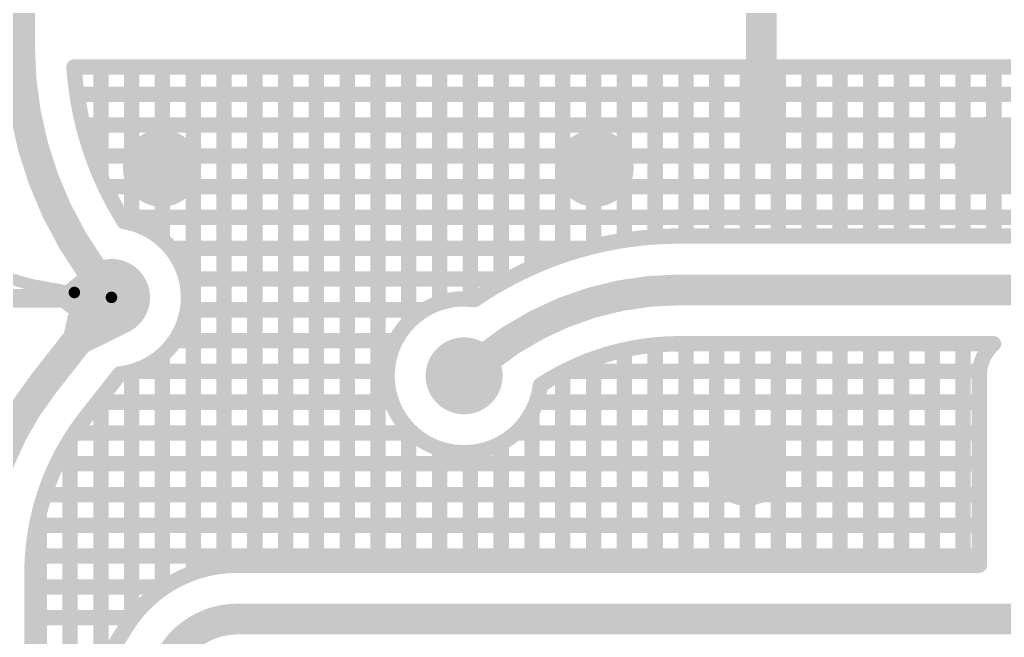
# Model space of a CAD drawing. Header units: millimetres. Extents: x 2479 to 2803, y 2230 to 2386.
# Drawn here: x 2556.52 to 2562.91, y 2297.6 to 2301.61 of the extents above; entities that cross this region are included whole.
import ezdxf

# ---------------------------------------------------------------- set-up
doc = ezdxf.new("R2010")
doc.units = ezdxf.units.MM
doc.layers.add('LAYER_23', color=9, linetype='Continuous')

# ---------------------------------------------------------------- blocks, each defined once
blk = doc.blocks.new('ROUND_2')
at = {"const_width": 0.25}
blk.add_lwpolyline([(-0.125, 0, 1), (0.125, 0, 1)], format="xyb", close=True, dxfattribs=at)
blk = doc.blocks.new('ROUND_3')
at = {"const_width": 0.251}
blk.add_lwpolyline([(-0.1255, 0, 1), (0.1255, 0, 1)], format="xyb", close=True, dxfattribs=at)
blk = doc.blocks.new('ROUND_14')
at = {"const_width": 0.06}
blk.add_lwpolyline([(-0.03, 0, 1), (0.03, 0, 1)], format="xyb", close=True, dxfattribs=at)
blk = doc.blocks.new('ROUND_11')
at = {"const_width": 0.0375}
blk.add_lwpolyline([(-0.01875, 0, 1), (0.01875, 0, 1)], format="xyb", close=True, dxfattribs=at)
blk = doc.blocks.new('ROUND_17')
at = {"const_width": 0.1}
blk.add_lwpolyline([(-0.05, 0, 1), (0.05, 0, 1)], format="xyb", close=True, dxfattribs=at)
blk = doc.blocks.new('ROUND_13')
at = {"const_width": 0.05}
blk.add_lwpolyline([(-0.025, 0, 1), (0.025, 0, 1)], format="xyb", close=True, dxfattribs=at)

msp = doc.modelspace()

# ---------------------------------------------------------------- linework, layer by layer
at = {"layer": 'LAYER_23'}
for points, const_width in [([(2556.5158, 2306.8573), (2556.5158, 2301.445)], 0.2), ([(2561.3338, 2306.7444), (2561.3338, 2300.8347)], 0.2), ([(2563.1526, 2301.3036), (2556.8705, 2301.3036)], 0.1), ([(2556.8705, 2301.3036), (2556.871, 2301.2953)], 0.1), ([(2556.871, 2301.2953), (2556.8766, 2301.2295)], 0.1), ([(2557.0446, 2300.5868), (2557.0446, 2301.3036)], 0.1), ([(2557.2446, 2300.2892), (2557.2446, 2301.3036)], 0.1), ([(2557.4446, 2300.1814), (2557.4446, 2301.3036)], 0.1), ([(2557.6446, 2298.0175), (2557.6446, 2301.3036)], 0.1), ([(2557.8446, 2298.0628), (2557.8446, 2301.3036)], 0.1), ([(2558.0446, 2298.0674), (2558.0446, 2301.3036)], 0.1), ([(2558.2446, 2298.0674), (2558.2446, 2301.3036)], 0.1), ([(2558.4446, 2298.0674), (2558.4446, 2301.3036)], 0.1), ([(2558.6446, 2298.0674), (2558.6446, 2301.3036)], 0.1), ([(2558.8446, 2298.0674), (2558.8446, 2301.3036)], 0.1), ([(2559.0446, 2299.6454), (2559.0446, 2301.3036)], 0.1), ([(2559.2446, 2299.7714), (2559.2446, 2301.3036)], 0.1), ([(2559.4446, 2299.7947), (2559.4446, 2301.3036)], 0.1), ([(2559.6446, 2299.9006), (2559.6446, 2301.3036)], 0.1), ([(2559.8446, 2300.0014), (2559.8446, 2301.3036)], 0.1), ([(2560.0446, 2300.0799), (2560.0446, 2301.3036)], 0.1), ([(2560.2446, 2300.1382), (2560.2446, 2301.3036)], 0.1), ([(2560.4446, 2300.178), (2560.4446, 2301.3036)], 0.1), ([(2560.6446, 2300.2001), (2560.6446, 2301.3036)], 0.1), ([(2560.8446, 2300.2056), (2560.8446, 2301.3036)], 0.1), ([(2561.0446, 2300.2056), (2561.0446, 2301.3036)], 0.1), ([(2561.2446, 2300.2056), (2561.2446, 2301.3036)], 0.1), ([(2561.4446, 2300.2056), (2561.4446, 2301.3036)], 0.1), ([(2561.6446, 2300.2056), (2561.6446, 2301.3036)], 0.1), ([(2561.8446, 2300.2056), (2561.8446, 2301.3036)], 0.1), ([(2562.0446, 2300.2056), (2562.0446, 2301.3036)], 0.1), ([(2562.2446, 2300.2056), (2562.2446, 2301.3036)], 0.1), ([(2562.4446, 2300.2056), (2562.4446, 2301.3036)], 0.1), ([(2562.6446, 2300.2056), (2562.6446, 2301.3036)], 0.1), ([(2562.8446, 2300.2056), (2562.8446, 2301.3036)], 0.1), ([(2556.8766, 2301.2295), (2556.8843, 2301.1638)], 0.1), ([(2556.8843, 2301.1638), (2556.8939, 2301.0984)], 0.1), ([(2556.8898, 2301.1263), (2566.96, 2301.1263)], 0.1), ([(2556.8898, 2301.1263), (2566.96, 2301.1263)], 0.1), ([(2556.8939, 2301.0984), (2556.9056, 2301.0334)], 0.1), ([(2556.9056, 2301.0334), (2556.9192, 2300.9687)], 0.1), ([(2556.9192, 2300.9687), (2556.9349, 2300.9045)], 0.1), ([(2556.9295, 2300.9263), (2567.4232, 2300.9263)], 0.1), ([(2556.9295, 2300.9263), (2567.4232, 2300.9263)], 0.1), ([(2556.9349, 2300.9045), (2556.9525, 2300.8408)], 0.1), ([(2556.9525, 2300.8408), (2556.972, 2300.7776)], 0.1), ([(2556.972, 2300.7776), (2556.9935, 2300.7151)], 0.1), ([(2556.9896, 2300.7263), (2567.5704, 2300.7263)], 0.1), ([(2556.9896, 2300.7263), (2567.5704, 2300.7263)], 0.1), ([(2556.9935, 2300.7151), (2557.0169, 2300.6533)], 0.1), ([(2557.0169, 2300.6533), (2557.0422, 2300.5922)], 0.1), ([(2557.0422, 2300.5922), (2557.0693, 2300.532)], 0.1), ([(2557.0693, 2300.532), (2557.0983, 2300.4726)], 0.1), ([(2557.0721, 2300.5263), (2567.6363, 2300.5263)], 0.1), ([(2557.0721, 2300.5263), (2567.6363, 2300.5263)], 0.1), ([(2557.0983, 2300.4726), (2557.1291, 2300.4141)], 0.1), ([(2557.1291, 2300.4141), (2557.1617, 2300.3566)], 0.1), ([(2557.1617, 2300.3566), (2557.196, 2300.3001)], 0.1), ([(2557.1801, 2300.3263), (2567.6471, 2300.3263)], 0.1), ([(2557.1801, 2300.3263), (2567.6471, 2300.3263)], 0.1), ([(2557.196, 2300.3001), (2557.2273, 2300.2938)], 0.1), ([(2557.2273, 2300.2938), (2557.2581, 2300.2856)], 0.1), ([(2557.2581, 2300.2856), (2557.2883, 2300.2754)], 0.1), ([(2557.2883, 2300.2754), (2557.3177, 2300.2633)], 0.1), ([(2557.3177, 2300.2633), (2557.3464, 2300.2494)], 0.1), ([(2557.3464, 2300.2494), (2557.3741, 2300.2337)], 0.1), ([(2557.3741, 2300.2337), (2557.4008, 2300.2162)], 0.1), ([(2557.4008, 2300.2162), (2557.4263, 2300.1971)], 0.1), ([(2560.7012, 2300.2034), (2560.7702, 2300.2053)], 0.1), ([(2560.7702, 2300.2053), (2560.8022, 2300.2056)], 0.1), ([(2560.8022, 2300.2056), (2566.4889, 2300.2056)], 0.1), ([(2557.4263, 2300.1971), (2557.4505, 2300.1763)], 0.1), ([(2557.4505, 2300.1763), (2557.4733, 2300.1541)], 0.1), ([(2557.4733, 2300.1541), (2557.4947, 2300.1305)], 0.1), ([(2560.2234, 2300.1332), (2560.2906, 2300.1492)], 0.1), ([(2560.2906, 2300.1492), (2560.3583, 2300.1633)], 0.1), ([(2560.3583, 2300.1633), (2560.4263, 2300.1753)], 0.1), ([(2560.4263, 2300.1753), (2560.4947, 2300.1854)], 0.1), ([(2560.4947, 2300.1854), (2560.5633, 2300.1934)], 0.1), ([(2560.5633, 2300.1934), (2560.6322, 2300.1994)], 0.1), ([(2560.6322, 2300.1994), (2560.7012, 2300.2034)], 0.1), ([(2557.4947, 2300.1305), (2557.5146, 2300.1056)], 0.1), ([(2557.498, 2300.1263), (2560.1981, 2300.1263)], 0.1), ([(2557.498, 2300.1263), (2560.1981, 2300.1263)], 0.1), ([(2557.5146, 2300.1056), (2557.5328, 2300.0794)], 0.1), ([(2557.5328, 2300.0794), (2557.5493, 2300.0521)], 0.1), ([(2560.025, 2300.0733), (2560.0906, 2300.0952)], 0.1), ([(2560.0906, 2300.0952), (2560.1567, 2300.1152)], 0.1), ([(2560.1567, 2300.1152), (2560.2234, 2300.1332)], 0.1), ([(2557.1135, 2299.807), (2556.9811, 2299.9925)], 0.2), ([(2557.5493, 2300.0521), (2557.564, 2300.0239)], 0.1), ([(2557.564, 2300.0239), (2557.5769, 2299.9947)], 0.1), ([(2559.8327, 2299.9962), (2559.896, 2300.0238)], 0.1), ([(2559.896, 2300.0238), (2559.9601, 2300.0495)], 0.1), ([(2559.9601, 2300.0495), (2560.025, 2300.0733)], 0.1), ([(2556.9943, 2299.9549), (2556.8036, 2299.8012)], 0.12), ([(2557.5769, 2299.9947), (2557.5879, 2299.9648)], 0.1), ([(2557.5879, 2299.9648), (2557.597, 2299.9343)], 0.1), ([(2559.7085, 2299.9355), (2559.7701, 2299.9668)], 0.1), ([(2559.7701, 2299.9668), (2559.8327, 2299.9962)], 0.1), ([(2556.9673, 2299.8402), (2556.8971, 2299.5319)], 0.2), ([(2557.597, 2299.9343), (2557.6042, 2299.9032)], 0.1), ([(2557.5989, 2299.9263), (2559.6916, 2299.9263)], 0.1), ([(2557.5989, 2299.9263), (2559.6916, 2299.9263)], 0.1), ([(2557.6042, 2299.9032), (2557.6093, 2299.8718)], 0.1), ([(2559.5881, 2299.8676), (2559.6478, 2299.9025)], 0.1), ([(2559.6478, 2299.9025), (2559.7085, 2299.9355)], 0.1), ([(2566.5303, 2299.8556), (2560.8022, 2299.8556)], 0.2), ([(2557.1135, 2299.807), (2556.6752, 2299.2499)], 0.2), ([(2557.1135, 2299.807), (2556.8725, 2299.8389)], 0.075), ([(2557.6093, 2299.8718), (2557.6124, 2299.84)], 0.1), ([(2557.6124, 2299.84), (2557.6135, 2299.8082)], 0.1), ([(2559.472, 2299.7928), (2559.5295, 2299.8311)], 0.1), ([(2559.5295, 2299.8311), (2559.5881, 2299.8676)], 0.1), ([(2554.8966, 2299.8012), (2557.109, 2299.8012)], 0.12), ([(2556.8036, 2299.8012), (2556.9999, 2299.6547)], 0.12), ([(2557.6126, 2299.7763), (2557.6096, 2299.7446)], 0.1), ([(2557.6135, 2299.8082), (2557.6126, 2299.7763)], 0.1), ([(2559.1797, 2299.7447), (2559.2086, 2299.758)], 0.1), ([(2559.2086, 2299.758), (2559.2384, 2299.7695)], 0.1), ([(2559.2384, 2299.7695), (2559.2688, 2299.779)], 0.1), ([(2559.2688, 2299.779), (2559.2997, 2299.7866)], 0.1), ([(2559.2997, 2299.7866), (2559.3311, 2299.7923)], 0.1), ([(2559.3311, 2299.7923), (2559.3627, 2299.7959)], 0.1), ([(2559.3627, 2299.7959), (2559.3946, 2299.7974)], 0.1), ([(2559.3946, 2299.7974), (2559.4034, 2299.7975)], 0.1), ([(2559.4034, 2299.7975), (2559.472, 2299.7928)], 0.1), ([(2556.8971, 2299.5319), (2557.1803, 2299.6726)], 0.2), ([(2557.6046, 2299.7131), (2557.5977, 2299.682)], 0.1), ([(2557.6096, 2299.7446), (2557.6046, 2299.7131)], 0.1), ([(2557.6067, 2299.7263), (2559.1466, 2299.7263)], 0.1), ([(2557.6067, 2299.7263), (2559.1466, 2299.7263)], 0.1), ([(2559.0741, 2299.6737), (2559.0988, 2299.694)], 0.1), ([(2559.0988, 2299.694), (2559.1246, 2299.7126)], 0.1), ([(2559.1246, 2299.7126), (2559.1516, 2299.7295)], 0.1), ([(2559.1516, 2299.7295), (2559.1797, 2299.7447)], 0.1), ([(2557.5887, 2299.6514), (2557.5778, 2299.6215)], 0.1), ([(2557.5977, 2299.682), (2557.5887, 2299.6514)], 0.1), ([(2559.0086, 2299.6043), (2559.029, 2299.6288)], 0.1), ([(2559.029, 2299.6288), (2559.0508, 2299.652)], 0.1), ([(2559.0508, 2299.652), (2559.0741, 2299.6737)], 0.1), ([(2557.5651, 2299.5923), (2557.5505, 2299.5639)], 0.1), ([(2557.5778, 2299.6215), (2557.5651, 2299.5923)], 0.1), ([(2558.9728, 2299.5516), (2558.9899, 2299.5785)], 0.1), ([(2558.9899, 2299.5785), (2559.0086, 2299.6043)], 0.1), ([(2557.516, 2299.5103), (2557.4963, 2299.4853)], 0.1), ([(2557.5341, 2299.5366), (2557.516, 2299.5103)], 0.1), ([(2557.5271, 2299.5263), (2558.959, 2299.5263)], 0.1), ([(2557.5271, 2299.5263), (2558.959, 2299.5263)], 0.1), ([(2557.5505, 2299.5639), (2557.5341, 2299.5366)], 0.1), ([(2558.944, 2299.4948), (2558.9575, 2299.5236)], 0.1), ([(2558.9575, 2299.5236), (2558.9728, 2299.5516)], 0.1), ([(2560.7159, 2299.5033), (2560.6582, 2299.4993)], 0.1), ([(2560.7738, 2299.5053), (2560.7159, 2299.5033)], 0.1), ([(2560.8022, 2299.5056), (2560.7738, 2299.5053)], 0.1), ([(2562.8428, 2299.5056), (2560.8022, 2299.5056)], 0.1), ([(2560.8446, 2298.0674), (2560.8446, 2299.5056)], 0.1), ([(2561.0446, 2298.0674), (2561.0446, 2299.5056)], 0.1), ([(2561.2446, 2298.0674), (2561.2446, 2299.5056)], 0.1), ([(2561.4446, 2298.0674), (2561.4446, 2299.5056)], 0.1), ([(2561.6446, 2298.0674), (2561.6446, 2299.5056)], 0.1), ([(2561.8446, 2298.0674), (2561.8446, 2299.5056)], 0.1), ([(2562.0446, 2298.0674), (2562.0446, 2299.5056)], 0.1), ([(2562.2446, 2298.0674), (2562.2446, 2299.5056)], 0.1), ([(2562.4446, 2298.0674), (2562.4446, 2299.5056)], 0.1), ([(2562.6446, 2298.0674), (2562.6446, 2299.5056)], 0.1), ([(2562.8282, 2299.4916), (2562.8428, 2299.5056)], 0.1), ([(2557.4523, 2299.4392), (2557.4282, 2299.4184)], 0.1), ([(2557.4751, 2299.4616), (2557.4523, 2299.4392)], 0.1), ([(2557.4963, 2299.4853), (2557.4751, 2299.4616)], 0.1), ([(2558.9226, 2299.4347), (2558.9324, 2299.4651)], 0.1), ([(2558.9324, 2299.4651), (2558.944, 2299.4948)], 0.1), ([(2559.4034, 2299.2975), (2559.5512, 2299.416)], 0.2), ([(2560.3735, 2299.4489), (2560.3178, 2299.4328)], 0.1), ([(2560.4296, 2299.4629), (2560.3735, 2299.4489)], 0.1), ([(2560.4862, 2299.475), (2560.4296, 2299.4629)], 0.1), ([(2560.4446, 2298.0674), (2560.4446, 2299.4661)], 0.1), ([(2560.5433, 2299.4851), (2560.4862, 2299.475)], 0.1), ([(2560.6006, 2299.4932), (2560.5433, 2299.4851)], 0.1), ([(2560.6582, 2299.4993), (2560.6006, 2299.4932)], 0.1), ([(2560.6446, 2298.0674), (2560.6446, 2299.4978)], 0.1), ([(2562.7857, 2299.435), (2562.7982, 2299.4551)], 0.1), ([(2562.7982, 2299.4551), (2562.8124, 2299.474)], 0.1), ([(2562.8124, 2299.474), (2562.8282, 2299.4916)], 0.1), ([(2557.3762, 2299.3815), (2557.3486, 2299.3657)], 0.1), ([(2557.4028, 2299.3991), (2557.3762, 2299.3815)], 0.1), ([(2557.4282, 2299.4184), (2557.4028, 2299.3991)], 0.1), ([(2557.4446, 2297.9143), (2557.4446, 2299.4326)], 0.1), ([(2558.9053, 2299.3408), (2558.9091, 2299.3725)], 0.1), ([(2558.9091, 2299.3725), (2558.9149, 2299.4038)], 0.1), ([(2558.9149, 2299.4038), (2558.9226, 2299.4347)], 0.1), ([(2560.1547, 2299.3732), (2560.1019, 2299.3496)], 0.1), ([(2560.2084, 2299.395), (2560.1547, 2299.3732)], 0.1), ([(2560.2628, 2299.4149), (2560.2084, 2299.395)], 0.1), ([(2560.2446, 2298.0674), (2560.2446, 2299.4082)], 0.1), ([(2560.3178, 2299.4328), (2560.2628, 2299.4149)], 0.1), ([(2562.759, 2299.3695), (2562.766, 2299.3921)], 0.1), ([(2562.766, 2299.3921), (2562.7749, 2299.414)], 0.1), ([(2562.7749, 2299.414), (2562.7857, 2299.435)], 0.1), ([(2557.1678, 2299.3099), (2556.9503, 2299.0335)], 0.1), ([(2557.1985, 2299.3142), (2557.1678, 2299.3099)], 0.1), ([(2557.2297, 2299.3206), (2557.1985, 2299.3142)], 0.1), ([(2557.2604, 2299.329), (2557.2297, 2299.3206)], 0.1), ([(2557.2446, 2297.7186), (2557.2446, 2299.3247)], 0.1), ([(2557.2506, 2299.3263), (2558.9045, 2299.3263)], 0.1), ([(2557.2506, 2299.3263), (2558.9045, 2299.3263)], 0.1), ([(2557.2906, 2299.3394), (2557.2604, 2299.329)], 0.1), ([(2557.32, 2299.3516), (2557.2906, 2299.3394)], 0.1), ([(2557.3486, 2299.3657), (2557.32, 2299.3516)], 0.1), ([(2558.9036, 2299.309), (2558.9053, 2299.3408)], 0.1), ([(2558.9039, 2299.2772), (2558.9036, 2299.309)], 0.1), ([(2560.0499, 2299.3241), (2559.9988, 2299.2968)], 0.1), ([(2560.0446, 2298.0674), (2560.0446, 2299.3212)], 0.1), ([(2560.1019, 2299.3496), (2560.0499, 2299.3241)], 0.1), ([(2560.0545, 2299.3263), (2562.7513, 2299.3263)], 0.1), ([(2560.0545, 2299.3263), (2562.7513, 2299.3263)], 0.1), ([(2562.7499, 2299.2993), (2562.7509, 2299.3229)], 0.1), ([(2562.7509, 2299.3229), (2562.7539, 2299.3464)], 0.1), ([(2562.7539, 2299.3464), (2562.759, 2299.3695)], 0.1), ([(2558.9062, 2299.2454), (2558.9039, 2299.2772)], 0.1), ([(2558.9105, 2299.2138), (2558.9062, 2299.2454)], 0.1), ([(2559.9488, 2299.2677), (2559.8998, 2299.2369)], 0.1), ([(2559.9988, 2299.2968), (2559.9488, 2299.2677)], 0.1), ([(2562.7499, 2298.0674), (2562.7499, 2299.2993)], 0.1), ([(2558.9168, 2299.1826), (2558.9105, 2299.2138)], 0.1), ([(2558.9252, 2299.1518), (2558.9168, 2299.1826)], 0.1), ([(2559.8949, 2299.2054), (2559.888, 2299.1743)], 0.1), ([(2559.8998, 2299.2369), (2559.8949, 2299.2054)], 0.1), ([(2557.0233, 2299.1263), (2558.9338, 2299.1263)], 0.1), ([(2557.0233, 2299.1263), (2558.9338, 2299.1263)], 0.1), ([(2557.0446, 2297.4019), (2557.0446, 2299.1534)], 0.1), ([(2558.9354, 2299.1216), (2558.9252, 2299.1518)], 0.1), ([(2558.9476, 2299.0922), (2558.9354, 2299.1216)], 0.1), ([(2559.8792, 2299.1436), (2559.8684, 2299.1136)], 0.1), ([(2559.873, 2299.1263), (2562.7499, 2299.1263)], 0.1), ([(2559.873, 2299.1263), (2562.7499, 2299.1263)], 0.1), ([(2559.888, 2299.1743), (2559.8792, 2299.1436)], 0.1), ([(2558.9616, 2299.0635), (2558.9476, 2299.0922)], 0.1), ([(2558.9774, 2299.0359), (2558.9616, 2299.0635)], 0.1), ([(2559.8412, 2299.056), (2559.825, 2299.0286)], 0.1), ([(2559.8557, 2299.0844), (2559.8412, 2299.056)], 0.1), ([(2559.8446, 2298.0674), (2559.8446, 2299.0626)], 0.1), ([(2559.8684, 2299.1136), (2559.8557, 2299.0844)], 0.1), ([(2556.9503, 2299.0335), (2556.9153, 2298.9875)], 0.1), ([(2558.9949, 2299.0092), (2558.9774, 2299.0359)], 0.1), ([(2559.0141, 2298.9838), (2558.9949, 2299.0092)], 0.1), ([(2559.807, 2299.0023), (2559.7874, 2298.9772)], 0.1), ([(2559.825, 2299.0286), (2559.807, 2299.0023)], 0.1), ([(2556.882, 2298.9402), (2556.8503, 2298.8917)], 0.1), ([(2556.8729, 2298.9263), (2559.0688, 2298.9263)], 0.1), ([(2556.8729, 2298.9263), (2559.0688, 2298.9263)], 0.1), ([(2556.9153, 2298.9875), (2556.882, 2298.9402)], 0.1), ([(2559.0349, 2298.9596), (2559.0141, 2298.9838)], 0.1), ([(2559.0572, 2298.9368), (2559.0349, 2298.9596)], 0.1), ([(2559.0446, 2298.0674), (2559.0446, 2298.9497)], 0.1), ([(2559.0809, 2298.9155), (2559.0572, 2298.9368)], 0.1), ([(2559.7435, 2298.931), (2559.7195, 2298.91)], 0.1), ([(2559.7382, 2298.9263), (2562.7499, 2298.9263)], 0.1), ([(2559.7382, 2298.9263), (2562.7499, 2298.9263)], 0.1), ([(2559.7662, 2298.9534), (2559.7435, 2298.931)], 0.1), ([(2559.7874, 2298.9772), (2559.7662, 2298.9534)], 0.1), ([(2556.8503, 2298.8917), (2556.8203, 2298.8421)], 0.1), ([(2556.8446, 2297.03), (2556.8446, 2298.8823)], 0.1), ([(2559.1058, 2298.8957), (2559.0809, 2298.9155)], 0.1), ([(2559.132, 2298.8776), (2559.1058, 2298.8957)], 0.1), ([(2559.1593, 2298.8612), (2559.132, 2298.8776)], 0.1), ([(2559.1876, 2298.8465), (2559.1593, 2298.8612)], 0.1), ([(2559.6676, 2298.873), (2559.64, 2298.857)], 0.1), ([(2559.6941, 2298.8907), (2559.6676, 2298.873)], 0.1), ([(2559.7195, 2298.91), (2559.6941, 2298.8907)], 0.1), ([(2556.8203, 2298.8421), (2556.7921, 2298.7916)], 0.1), ([(2559.2168, 2298.8337), (2559.1876, 2298.8465)], 0.1), ([(2559.2468, 2298.8227), (2559.2168, 2298.8337)], 0.1), ([(2559.2446, 2298.0674), (2559.2446, 2298.8235)], 0.1), ([(2559.2773, 2298.8137), (2559.2468, 2298.8227)], 0.1), ([(2559.3084, 2298.8066), (2559.2773, 2298.8137)], 0.1), ([(2559.3399, 2298.8016), (2559.3084, 2298.8066)], 0.1), ([(2559.3716, 2298.7985), (2559.3399, 2298.8016)], 0.1), ([(2559.4034, 2298.7975), (2559.3716, 2298.7985)], 0.1), ([(2559.4268, 2298.7981), (2559.4034, 2298.7975)], 0.1), ([(2559.4585, 2298.8006), (2559.4268, 2298.7981)], 0.1), ([(2559.4446, 2298.0674), (2559.4446, 2298.7995)], 0.1), ([(2559.4901, 2298.8051), (2559.4585, 2298.8006)], 0.1), ([(2559.5213, 2298.8116), (2559.4901, 2298.8051)], 0.1), ([(2559.552, 2298.8201), (2559.5213, 2298.8116)], 0.1), ([(2559.5821, 2298.8305), (2559.552, 2298.8201)], 0.1), ([(2559.6115, 2298.8429), (2559.5821, 2298.8305)], 0.1), ([(2559.64, 2298.857), (2559.6115, 2298.8429)], 0.1), ([(2559.6446, 2298.0674), (2559.6446, 2298.8597)], 0.1), ([(2556.7657, 2298.7401), (2556.7411, 2298.6876)], 0.1), ([(2556.7921, 2298.7916), (2556.7657, 2298.7401)], 0.1), ([(2556.7411, 2298.6876), (2556.7184, 2298.6344)], 0.1), ([(2556.7593, 2298.7263), (2562.7499, 2298.7263)], 0.1), ([(2556.7593, 2298.7263), (2562.7499, 2298.7263)], 0.1), ([(2556.7184, 2298.6344), (2556.6975, 2298.5804)], 0.1), ([(2556.6975, 2298.5804), (2556.6786, 2298.5257)], 0.1), ([(2556.6786, 2298.5257), (2556.6615, 2298.4703)], 0.1), ([(2556.6788, 2298.5263), (2562.7499, 2298.5263)], 0.1), ([(2556.6788, 2298.5263), (2562.7499, 2298.5263)], 0.1), ([(2556.6465, 2298.4144), (2556.6334, 2298.358)], 0.1), ([(2556.6615, 2298.4703), (2556.6465, 2298.4144)], 0.1), ([(2556.6334, 2298.358), (2556.6223, 2298.3012)], 0.1), ([(2556.6446, 2291.4431), (2556.6446, 2298.4064)], 0.1), ([(2556.6223, 2298.3012), (2556.6132, 2298.244)], 0.1), ([(2556.6272, 2298.3263), (2562.7499, 2298.3263)], 0.1), ([(2556.6272, 2298.3263), (2562.7499, 2298.3263)], 0.1), ([(2556.6132, 2298.244), (2556.6061, 2298.1865)], 0.1), ([(2556.6061, 2298.1865), (2556.601, 2298.1289)], 0.1), ([(2556.601, 2298.1289), (2556.598, 2298.071)], 0.1), ([(2556.6009, 2298.1263), (2562.7499, 2298.1263)], 0.1), ([(2556.6009, 2298.1263), (2562.7499, 2298.1263)], 0.1), ([(2556.598, 2298.071), (2556.5969, 2298.0131)], 0.1), ([(2557.6554, 2298.0215), (2557.695, 2298.034)], 0.1), ([(2557.695, 2298.034), (2557.7352, 2298.0446)], 0.1), ([(2557.7352, 2298.0446), (2557.7759, 2298.0532)], 0.1), ([(2557.7759, 2298.0532), (2557.8169, 2298.0597)], 0.1), ([(2557.8169, 2298.0597), (2557.8582, 2298.0643)], 0.1), ([(2557.8582, 2298.0643), (2557.8997, 2298.0668)], 0.1), ([(2557.8997, 2298.0668), (2557.9308, 2298.0674)], 0.1), ([(2557.9308, 2298.0674), (2562.7499, 2298.0674)], 0.1), ([(2556.5969, 2298.0131), (2556.5969, 2291.3643)], 0.1), ([(2557.5044, 2297.9527), (2557.5408, 2297.9726)], 0.1), ([(2557.5408, 2297.9726), (2557.5782, 2297.9908)], 0.1), ([(2557.5782, 2297.9908), (2557.6164, 2298.0071)], 0.1), ([(2557.6164, 2298.0071), (2557.6554, 2298.0215)], 0.1), ([(2556.5969, 2297.9263), (2557.4622, 2297.9263)], 0.1), ([(2556.5969, 2297.9263), (2557.4622, 2297.9263)], 0.1), ([(2557.4015, 2297.8825), (2557.4346, 2297.9075)], 0.1), ([(2557.4346, 2297.9075), (2557.469, 2297.931)], 0.1), ([(2557.469, 2297.931), (2557.5044, 2297.9527)], 0.1), ([(2557.3391, 2297.8276), (2557.3696, 2297.8558)], 0.1), ([(2557.3696, 2297.8558), (2557.4015, 2297.8825)], 0.1), ([(2557.2823, 2297.7669), (2557.31, 2297.7979)], 0.1), ([(2557.31, 2297.7979), (2557.3391, 2297.8276)], 0.1), ([(2556.5969, 2297.7263), (2557.2503, 2297.7263)], 0.1), ([(2556.5969, 2297.7263), (2557.2503, 2297.7263)], 0.1), ([(2557.2318, 2297.701), (2557.2563, 2297.7346)], 0.1), ([(2557.2563, 2297.7346), (2557.2823, 2297.7669)], 0.1), ([(2557.9308, 2297.7174), (2563.4219, 2297.7174)], 0.2), ([(2556.991, 2297.3156), (2557.209, 2297.6662)], 0.1), ([(2557.209, 2297.6662), (2557.2318, 2297.701)], 0.1)]:
    msp.add_lwpolyline(points, dxfattribs=dict(at, const_width=const_width))
for points, const_width in [([(2556.9811, 2299.9925, -0.156245), (2556.5158, 2301.445)], 0.2), ([(2556.8725, 2299.8389, -0.164906), (2555.145, 2300.6916)], 0.075), ([(2559.5512, 2299.416, -0.170575), (2560.8022, 2299.8556)], 0.2), ([(2556.2469, 2298.0131, -0.168234), (2556.6752, 2299.2499)], 0.2), ([(2557.5062, 2297.4814, -0.259213), (2557.9308, 2297.7174)], 0.2)]:
    msp.add_lwpolyline(points, format="xyb", dxfattribs=dict(at, const_width=const_width))

# ---------------------------------------------------------------- block references
at = {"layer": 'LAYER_23', "xscale": -1}
for name, p in [('ROUND_17', (2556.5158, 2301.445)), ('ROUND_17', (2556.5158, 2301.445)), ('ROUND_13', (2556.8705, 2301.3036)), ('ROUND_13', (2556.871, 2301.2953)), ('ROUND_13', (2557.0446, 2301.3036)), ('ROUND_13', (2557.2446, 2301.3036)), ('ROUND_13', (2557.4446, 2301.3036)), ('ROUND_13', (2557.6446, 2301.3036)), ('ROUND_13', (2557.8446, 2301.3036)), ('ROUND_13', (2558.0446, 2301.3036)), ('ROUND_13', (2558.2446, 2301.3036)), ('ROUND_13', (2558.4446, 2301.3036)), ('ROUND_13', (2558.6446, 2301.3036)), ('ROUND_13', (2558.8446, 2301.3036)), ('ROUND_13', (2559.0446, 2301.3036)), ('ROUND_13', (2559.2446, 2301.3036)), ('ROUND_13', (2559.4446, 2301.3036)), ('ROUND_13', (2559.6446, 2301.3036)), ('ROUND_13', (2559.8446, 2301.3036)), ('ROUND_13', (2560.0446, 2301.3036)), ('ROUND_13', (2560.2446, 2301.3036)), ('ROUND_13', (2560.4446, 2301.3036)), ('ROUND_13', (2560.6446, 2301.3036)), ('ROUND_13', (2560.8446, 2301.3036)), ('ROUND_13', (2561.0446, 2301.3036)), ('ROUND_13', (2561.2446, 2301.3036)), ('ROUND_13', (2561.4446, 2301.3036)), ('ROUND_13', (2561.6446, 2301.3036)), ('ROUND_13', (2561.8446, 2301.3036)), ('ROUND_13', (2562.0446, 2301.3036)), ('ROUND_13', (2562.2446, 2301.3036)), ('ROUND_13', (2562.4446, 2301.3036)), ('ROUND_13', (2562.6446, 2301.3036)), ('ROUND_13', (2562.8446, 2301.3036)), ('ROUND_13', (2556.8766, 2301.2295)), ('ROUND_13', (2556.8843, 2301.1638)), ('ROUND_13', (2556.8898, 2301.1263)), ('ROUND_13', (2556.8898, 2301.1263)), ('ROUND_13', (2556.8939, 2301.0984)), ('ROUND_13', (2556.9056, 2301.0334)), ('ROUND_13', (2556.9192, 2300.9687)), ('ROUND_13', (2556.9295, 2300.9263)), ('ROUND_13', (2556.9295, 2300.9263)), ('ROUND_3', (2562.8329, 2300.7335)), ('ROUND_13', (2556.9349, 2300.9045)), ('ROUND_3', (2557.4389, 2300.6465)), ('ROUND_3', (2560.2539, 2300.6465)), ('ROUND_17', (2561.3338, 2300.8347)), ('ROUND_13', (2556.9525, 2300.8408)), ('ROUND_13', (2556.972, 2300.7776)), ('ROUND_13', (2556.9896, 2300.7263)), ('ROUND_13', (2556.9896, 2300.7263)), ('ROUND_13', (2556.9935, 2300.7151)), ('ROUND_13', (2557.0169, 2300.6533)), ('ROUND_13', (2557.0422, 2300.5922)), ('ROUND_13', (2557.0446, 2300.5868)), ('ROUND_13', (2557.0693, 2300.532)), ('ROUND_13', (2557.0721, 2300.5263)), ('ROUND_13', (2557.0721, 2300.5263)), ('ROUND_13', (2557.0983, 2300.4726)), ('ROUND_13', (2557.1291, 2300.4141)), ('ROUND_13', (2557.1617, 2300.3566)), ('ROUND_13', (2557.1801, 2300.3263)), ('ROUND_13', (2557.1801, 2300.3263)), ('ROUND_13', (2557.196, 2300.3001)), ('ROUND_13', (2557.2273, 2300.2938)), ('ROUND_13', (2557.2446, 2300.2892)), ('ROUND_13', (2557.2581, 2300.2856)), ('ROUND_13', (2557.2883, 2300.2754)), ('ROUND_13', (2557.3177, 2300.2633)), ('ROUND_13', (2557.3464, 2300.2494)), ('ROUND_13', (2557.3741, 2300.2337)), ('ROUND_13', (2557.4008, 2300.2162)), ('ROUND_13', (2560.7702, 2300.2053)), ('ROUND_13', (2560.8022, 2300.2056)), ('ROUND_13', (2560.8446, 2300.2056)), ('ROUND_13', (2561.0446, 2300.2056)), ('ROUND_13', (2561.2446, 2300.2056)), ('ROUND_13', (2561.4446, 2300.2056)), ('ROUND_13', (2561.6446, 2300.2056)), ('ROUND_13', (2561.8446, 2300.2056)), ('ROUND_13', (2562.0446, 2300.2056)), ('ROUND_13', (2562.2446, 2300.2056)), ('ROUND_13', (2562.4446, 2300.2056)), ('ROUND_13', (2562.6446, 2300.2056)), ('ROUND_13', (2562.8446, 2300.2056)), ('ROUND_13', (2557.4263, 2300.1971)), ('ROUND_13', (2557.4446, 2300.1814)), ('ROUND_13', (2557.4505, 2300.1763)), ('ROUND_13', (2557.4733, 2300.1541)), ('ROUND_13', (2560.2906, 2300.1492)), ('ROUND_13', (2560.3583, 2300.1633)), ('ROUND_13', (2560.4263, 2300.1753)), ('ROUND_13', (2560.4446, 2300.178)), ('ROUND_13', (2560.4947, 2300.1854)), ('ROUND_13', (2560.5633, 2300.1934)), ('ROUND_13', (2560.6322, 2300.1994)), ('ROUND_13', (2560.6446, 2300.2001)), ('ROUND_13', (2560.7012, 2300.2034)), ('ROUND_13', (2557.4947, 2300.1305)), ('ROUND_13', (2557.498, 2300.1263)), ('ROUND_13', (2557.498, 2300.1263)), ('ROUND_13', (2557.5146, 2300.1056)), ('ROUND_13', (2557.5328, 2300.0794)), ('ROUND_13', (2560.0446, 2300.0799)), ('ROUND_13', (2560.0906, 2300.0952)), ('ROUND_13', (2560.1567, 2300.1152)), ('ROUND_13', (2560.1981, 2300.1263)), ('ROUND_13', (2560.1981, 2300.1263)), ('ROUND_13', (2560.2234, 2300.1332)), ('ROUND_13', (2560.2446, 2300.1382)), ('ROUND_17', (2556.9811, 2299.9925)), ('ROUND_17', (2556.9811, 2299.9925)), ('ROUND_13', (2557.5493, 2300.0521)), ('ROUND_13', (2557.564, 2300.0239)), ('ROUND_13', (2559.896, 2300.0238)), ('ROUND_13', (2559.9601, 2300.0495)), ('ROUND_13', (2560.025, 2300.0733)), ('ROUND_2', (2557.1139, 2299.8065)), ('ROUND_14', (2556.9943, 2299.9549)), ('ROUND_13', (2557.5769, 2299.9947)), ('ROUND_13', (2557.5879, 2299.9648)), ('ROUND_13', (2559.7701, 2299.9668)), ('ROUND_13', (2559.8327, 2299.9962)), ('ROUND_13', (2559.8446, 2300.0014)), ('ROUND_17', (2556.9673, 2299.8402)), ('ROUND_13', (2557.597, 2299.9343)), ('ROUND_13', (2557.5989, 2299.9263)), ('ROUND_13', (2557.5989, 2299.9263)), ('ROUND_13', (2557.6042, 2299.9032)), ('ROUND_13', (2559.6446, 2299.9006)), ('ROUND_13', (2559.6478, 2299.9025)), ('ROUND_13', (2559.6916, 2299.9263)), ('ROUND_13', (2559.6916, 2299.9263)), ('ROUND_13', (2559.7085, 2299.9355)), ('ROUND_17', (2560.8022, 2299.8556)), ('ROUND_17', (2560.8022, 2299.8556)), ('ROUND_11', (2556.8725, 2299.8389)), ('ROUND_11', (2556.8725, 2299.8389)), ('ROUND_17', (2557.1135, 2299.807)), ('ROUND_17', (2557.1135, 2299.807)), ('ROUND_13', (2557.6093, 2299.8718)), ('ROUND_13', (2557.6124, 2299.84)), ('ROUND_13', (2559.5295, 2299.8311)), ('ROUND_13', (2559.5881, 2299.8676)), ('ROUND_14', (2556.8036, 2299.8012)), ('ROUND_14', (2557.109, 2299.8012)), ('ROUND_11', (2557.1135, 2299.807)), ('ROUND_13', (2557.6126, 2299.7763)), ('ROUND_13', (2557.6135, 2299.8082)), ('ROUND_13', (2559.2086, 2299.758)), ('ROUND_13', (2559.2384, 2299.7695)), ('ROUND_13', (2559.2446, 2299.7714)), ('ROUND_13', (2559.2688, 2299.779)), ('ROUND_13', (2559.2997, 2299.7866)), ('ROUND_13', (2559.3311, 2299.7923)), ('ROUND_13', (2559.3627, 2299.7959)), ('ROUND_13', (2559.3946, 2299.7974)), ('ROUND_13', (2559.4034, 2299.7975)), ('ROUND_13', (2559.4446, 2299.7947)), ('ROUND_13', (2559.472, 2299.7928)), ('ROUND_17', (2557.1803, 2299.6726)), ('ROUND_13', (2557.6046, 2299.7131)), ('ROUND_13', (2557.6067, 2299.7263)), ('ROUND_13', (2557.6067, 2299.7263)), ('ROUND_13', (2557.6096, 2299.7446)), ('ROUND_13', (2559.0988, 2299.694)), ('ROUND_13', (2559.1246, 2299.7126)), ('ROUND_13', (2559.1466, 2299.7263)), ('ROUND_13', (2559.1466, 2299.7263)), ('ROUND_13', (2559.1516, 2299.7295)), ('ROUND_13', (2559.1797, 2299.7447)), ('ROUND_14', (2556.9999, 2299.6547)), ('ROUND_13', (2557.5887, 2299.6514)), ('ROUND_13', (2557.5977, 2299.682)), ('ROUND_13', (2559.029, 2299.6288)), ('ROUND_13', (2559.0446, 2299.6454)), ('ROUND_13', (2559.0508, 2299.652)), ('ROUND_13', (2559.0741, 2299.6737)), ('ROUND_17', (2556.8971, 2299.5319)), ('ROUND_13', (2557.5651, 2299.5923)), ('ROUND_13', (2557.5778, 2299.6215)), ('ROUND_13', (2558.9899, 2299.5785)), ('ROUND_13', (2559.0086, 2299.6043)), ('ROUND_13', (2557.516, 2299.5103)), ('ROUND_13', (2557.5271, 2299.5263)), ('ROUND_13', (2557.5271, 2299.5263)), ('ROUND_13', (2557.5341, 2299.5366)), ('ROUND_13', (2557.5505, 2299.5639)), ('ROUND_13', (2558.9575, 2299.5236)), ('ROUND_13', (2558.959, 2299.5263)), ('ROUND_13', (2558.959, 2299.5263)), ('ROUND_13', (2558.9728, 2299.5516)), ('ROUND_13', (2560.7159, 2299.5033)), ('ROUND_13', (2560.7738, 2299.5053)), ('ROUND_13', (2560.8022, 2299.5056)), ('ROUND_13', (2560.8446, 2299.5056)), ('ROUND_13', (2561.0446, 2299.5056)), ('ROUND_13', (2561.2446, 2299.5056)), ('ROUND_13', (2561.4446, 2299.5056)), ('ROUND_13', (2561.6446, 2299.5056)), ('ROUND_13', (2561.8446, 2299.5056)), ('ROUND_13', (2562.0446, 2299.5056)), ('ROUND_13', (2562.2446, 2299.5056)), ('ROUND_13', (2562.4446, 2299.5056)), ('ROUND_13', (2562.6446, 2299.5056)), ('ROUND_13', (2562.8428, 2299.5056)), ('ROUND_13', (2557.4523, 2299.4392)), ('ROUND_13', (2557.4751, 2299.4616)), ('ROUND_13', (2557.4963, 2299.4853)), ('ROUND_13', (2558.9324, 2299.4651)), ('ROUND_13', (2558.944, 2299.4948)), ('ROUND_2', (2559.4039, 2299.2975)), ('ROUND_17', (2559.5512, 2299.416)), ('ROUND_17', (2559.5512, 2299.416)), ('ROUND_13', (2560.3735, 2299.4489)), ('ROUND_13', (2560.4296, 2299.4629)), ('ROUND_13', (2560.4446, 2299.4661)), ('ROUND_13', (2560.4862, 2299.475)), ('ROUND_13', (2560.5433, 2299.4851)), ('ROUND_13', (2560.6006, 2299.4932)), ('ROUND_13', (2560.6446, 2299.4978)), ('ROUND_13', (2560.6582, 2299.4993)), ('ROUND_13', (2562.7982, 2299.4551)), ('ROUND_13', (2562.8124, 2299.474)), ('ROUND_13', (2562.8282, 2299.4916)), ('ROUND_13', (2557.3762, 2299.3815)), ('ROUND_13', (2557.4028, 2299.3991)), ('ROUND_13', (2557.4282, 2299.4184)), ('ROUND_13', (2557.4446, 2299.4326)), ('ROUND_13', (2558.9091, 2299.3725)), ('ROUND_13', (2558.9149, 2299.4038)), ('ROUND_13', (2558.9226, 2299.4347)), ('ROUND_13', (2560.1547, 2299.3732)), ('ROUND_13', (2560.2084, 2299.395)), ('ROUND_13', (2560.2446, 2299.4082)), ('ROUND_13', (2560.2628, 2299.4149)), ('ROUND_13', (2560.3178, 2299.4328)), ('ROUND_13', (2562.766, 2299.3921)), ('ROUND_13', (2562.7749, 2299.414)), ('ROUND_13', (2562.7857, 2299.435)), ('ROUND_13', (2557.1678, 2299.3099)), ('ROUND_13', (2557.1985, 2299.3142)), ('ROUND_13', (2557.2297, 2299.3206)), ('ROUND_13', (2557.2446, 2299.3247)), ('ROUND_13', (2557.2506, 2299.3263)), ('ROUND_13', (2557.2506, 2299.3263)), ('ROUND_13', (2557.2604, 2299.329)), ('ROUND_13', (2557.2906, 2299.3394)), ('ROUND_13', (2557.32, 2299.3516)), ('ROUND_13', (2557.3486, 2299.3657)), ('ROUND_13', (2558.9036, 2299.309)), ('ROUND_13', (2558.9045, 2299.3263)), ('ROUND_13', (2558.9045, 2299.3263)), ('ROUND_13', (2558.9053, 2299.3408)), ('ROUND_17', (2559.4034, 2299.2975)), ('ROUND_13', (2560.0446, 2299.3212)), ('ROUND_13', (2560.0499, 2299.3241)), ('ROUND_13', (2560.0545, 2299.3263)), ('ROUND_13', (2560.0545, 2299.3263)), ('ROUND_13', (2560.1019, 2299.3496)), ('ROUND_13', (2562.7509, 2299.3229)), ('ROUND_13', (2562.7513, 2299.3263)), ('ROUND_13', (2562.7513, 2299.3263)), ('ROUND_13', (2562.7539, 2299.3464)), ('ROUND_13', (2562.759, 2299.3695)), ('ROUND_17', (2556.6752, 2299.2499)), ('ROUND_17', (2556.6752, 2299.2499)), ('ROUND_13', (2558.9039, 2299.2772)), ('ROUND_13', (2558.9062, 2299.2454)), ('ROUND_13', (2559.9488, 2299.2677)), ('ROUND_13', (2559.9988, 2299.2968)), ('ROUND_13', (2562.7499, 2299.2993)), ('ROUND_13', (2558.9105, 2299.2138)), ('ROUND_13', (2558.9168, 2299.1826)), ('ROUND_13', (2559.8949, 2299.2054)), ('ROUND_13', (2559.8998, 2299.2369)), ('ROUND_13', (2557.0233, 2299.1263)), ('ROUND_13', (2557.0233, 2299.1263)), ('ROUND_13', (2557.0446, 2299.1534)), ('ROUND_13', (2558.9252, 2299.1518)), ('ROUND_13', (2558.9338, 2299.1263)), ('ROUND_13', (2558.9338, 2299.1263)), ('ROUND_13', (2558.9354, 2299.1216)), ('ROUND_13', (2559.873, 2299.1263)), ('ROUND_13', (2559.873, 2299.1263)), ('ROUND_13', (2559.8792, 2299.1436)), ('ROUND_13', (2559.888, 2299.1743)), ('ROUND_13', (2562.7499, 2299.1263)), ('ROUND_13', (2562.7499, 2299.1263)), ('ROUND_13', (2558.9476, 2299.0922)), ('ROUND_13', (2558.9616, 2299.0635)), ('ROUND_13', (2559.8412, 2299.056)), ('ROUND_13', (2559.8446, 2299.0626)), ('ROUND_13', (2559.8557, 2299.0844)), ('ROUND_13', (2559.8684, 2299.1136)), ('ROUND_13', (2556.9503, 2299.0335)), ('ROUND_13', (2558.9774, 2299.0359)), ('ROUND_13', (2558.9949, 2299.0092)), ('ROUND_13', (2559.807, 2299.0023)), ('ROUND_13', (2559.825, 2299.0286)), ('ROUND_13', (2556.8729, 2298.9263)), ('ROUND_13', (2556.8729, 2298.9263)), ('ROUND_13', (2556.882, 2298.9402)), ('ROUND_13', (2556.9153, 2298.9875)), ('ROUND_13', (2559.0141, 2298.9838)), ('ROUND_13', (2559.0349, 2298.9596)), ('ROUND_13', (2559.0446, 2298.9497)), ('ROUND_13', (2559.0572, 2298.9368)), ('ROUND_13', (2559.0688, 2298.9263)), ('ROUND_13', (2559.0688, 2298.9263)), ('ROUND_13', (2559.7382, 2298.9263)), ('ROUND_13', (2559.7382, 2298.9263)), ('ROUND_13', (2559.7435, 2298.931)), ('ROUND_13', (2559.7662, 2298.9534)), ('ROUND_13', (2559.7874, 2298.9772)), ('ROUND_13', (2562.7499, 2298.9263)), ('ROUND_13', (2562.7499, 2298.9263)), ('ROUND_13', (2556.8446, 2298.8823)), ('ROUND_13', (2556.8503, 2298.8917)), ('ROUND_13', (2559.0809, 2298.9155)), ('ROUND_13', (2559.1058, 2298.8957)), ('ROUND_13', (2559.132, 2298.8776)), ('ROUND_13', (2559.1593, 2298.8612)), ('ROUND_13', (2559.6676, 2298.873)), ('ROUND_13', (2559.6941, 2298.8907)), ('ROUND_13', (2559.7195, 2298.91)), ('ROUND_3', (2561.2379, 2298.7035)), ('ROUND_13', (2556.8203, 2298.8421)), ('ROUND_13', (2559.1876, 2298.8465)), ('ROUND_13', (2559.2168, 2298.8337)), ('ROUND_13', (2559.2446, 2298.8235)), ('ROUND_13', (2559.2468, 2298.8227)), ('ROUND_13', (2559.2773, 2298.8137)), ('ROUND_13', (2559.3084, 2298.8066)), ('ROUND_13', (2559.3399, 2298.8016)), ('ROUND_13', (2559.3716, 2298.7985)), ('ROUND_13', (2559.4034, 2298.7975)), ('ROUND_13', (2559.4268, 2298.7981)), ('ROUND_13', (2559.4446, 2298.7995)), ('ROUND_13', (2559.4585, 2298.8006)), ('ROUND_13', (2559.4901, 2298.8051)), ('ROUND_13', (2559.5213, 2298.8116)), ('ROUND_13', (2559.552, 2298.8201)), ('ROUND_13', (2559.5821, 2298.8305)), ('ROUND_13', (2559.6115, 2298.8429)), ('ROUND_13', (2559.64, 2298.857)), ('ROUND_13', (2559.6446, 2298.8597)), ('ROUND_13', (2556.7657, 2298.7401)), ('ROUND_13', (2556.7921, 2298.7916)), ('ROUND_13', (2556.7411, 2298.6876)), ('ROUND_13', (2556.7593, 2298.7263)), ('ROUND_13', (2556.7593, 2298.7263)), ('ROUND_13', (2562.7499, 2298.7263)), ('ROUND_13', (2562.7499, 2298.7263)), ('ROUND_13', (2556.7184, 2298.6344)), ('ROUND_13', (2556.6975, 2298.5804)), ('ROUND_13', (2556.6786, 2298.5257)), ('ROUND_13', (2556.6788, 2298.5263)), ('ROUND_13', (2556.6788, 2298.5263)), ('ROUND_13', (2562.7499, 2298.5263)), ('ROUND_13', (2562.7499, 2298.5263)), ('ROUND_13', (2556.6465, 2298.4144)), ('ROUND_13', (2556.6615, 2298.4703)), ('ROUND_13', (2556.6334, 2298.358)), ('ROUND_13', (2556.6446, 2298.4064)), ('ROUND_13', (2556.6223, 2298.3012)), ('ROUND_13', (2556.6272, 2298.3263)), ('ROUND_13', (2556.6272, 2298.3263)), ('ROUND_13', (2562.7499, 2298.3263)), ('ROUND_13', (2562.7499, 2298.3263)), ('ROUND_13', (2556.6132, 2298.244)), ('ROUND_13', (2556.6061, 2298.1865)), ('ROUND_13', (2556.6009, 2298.1263)), ('ROUND_13', (2556.6009, 2298.1263)), ('ROUND_13', (2556.601, 2298.1289)), ('ROUND_13', (2562.7499, 2298.1263)), ('ROUND_13', (2562.7499, 2298.1263)), ('ROUND_13', (2556.598, 2298.071)), ('ROUND_13', (2557.695, 2298.034)), ('ROUND_13', (2557.7352, 2298.0446)), ('ROUND_13', (2557.7759, 2298.0532)), ('ROUND_13', (2557.8169, 2298.0597)), ('ROUND_13', (2557.8446, 2298.0628)), ('ROUND_13', (2557.8582, 2298.0643)), ('ROUND_13', (2557.8997, 2298.0668)), ('ROUND_13', (2557.9308, 2298.0674)), ('ROUND_13', (2558.0446, 2298.0674)), ('ROUND_13', (2558.2446, 2298.0674)), ('ROUND_13', (2558.4446, 2298.0674)), ('ROUND_13', (2558.6446, 2298.0674)), ('ROUND_13', (2558.8446, 2298.0674)), ('ROUND_13', (2559.0446, 2298.0674)), ('ROUND_13', (2559.2446, 2298.0674)), ('ROUND_13', (2559.4446, 2298.0674)), ('ROUND_13', (2559.6446, 2298.0674)), ('ROUND_13', (2559.8446, 2298.0674)), ('ROUND_13', (2560.0446, 2298.0674)), ('ROUND_13', (2560.2446, 2298.0674)), ('ROUND_13', (2560.4446, 2298.0674)), ('ROUND_13', (2560.6446, 2298.0674)), ('ROUND_13', (2560.8446, 2298.0674)), ('ROUND_13', (2561.0446, 2298.0674)), ('ROUND_13', (2561.2446, 2298.0674)), ('ROUND_13', (2561.4446, 2298.0674)), ('ROUND_13', (2561.6446, 2298.0674)), ('ROUND_13', (2561.8446, 2298.0674)), ('ROUND_13', (2562.0446, 2298.0674)), ('ROUND_13', (2562.2446, 2298.0674)), ('ROUND_13', (2562.4446, 2298.0674)), ('ROUND_13', (2562.6446, 2298.0674)), ('ROUND_13', (2562.7499, 2298.0674)), ('ROUND_13', (2556.5969, 2298.0131)), ('ROUND_13', (2557.5408, 2297.9726)), ('ROUND_13', (2557.5782, 2297.9908)), ('ROUND_13', (2557.6164, 2298.0071)), ('ROUND_13', (2557.6446, 2298.0175)), ('ROUND_13', (2557.6554, 2298.0215)), ('ROUND_13', (2556.5969, 2297.9263)), ('ROUND_13', (2556.5969, 2297.9263)), ('ROUND_13', (2557.4346, 2297.9075)), ('ROUND_13', (2557.4446, 2297.9143)), ('ROUND_13', (2557.4622, 2297.9263)), ('ROUND_13', (2557.4622, 2297.9263)), ('ROUND_13', (2557.469, 2297.931)), ('ROUND_13', (2557.5044, 2297.9527)), ('ROUND_13', (2557.3696, 2297.8558)), ('ROUND_13', (2557.4015, 2297.8825)), ('ROUND_13', (2557.31, 2297.7979)), ('ROUND_13', (2557.3391, 2297.8276)), ('ROUND_13', (2556.5969, 2297.7263)), ('ROUND_13', (2556.5969, 2297.7263)), ('ROUND_13', (2557.2446, 2297.7186)), ('ROUND_13', (2557.2503, 2297.7263)), ('ROUND_13', (2557.2503, 2297.7263)), ('ROUND_13', (2557.2563, 2297.7346)), ('ROUND_13', (2557.2823, 2297.7669)), ('ROUND_17', (2557.9308, 2297.7174)), ('ROUND_17', (2557.9308, 2297.7174)), ('ROUND_13', (2557.209, 2297.6662)), ('ROUND_13', (2557.2318, 2297.701))]:
    msp.add_blockref(name, p, dxfattribs=at)

doc.saveas('drawing.dxf')
